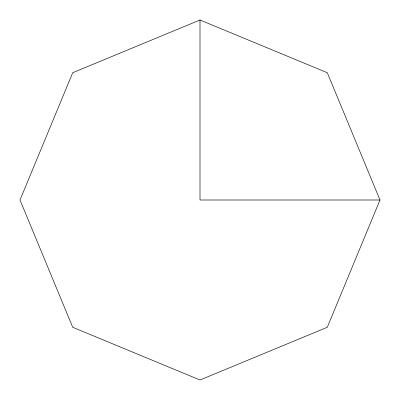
<?xml version="1.0" encoding="UTF-8"?>
<svg xmlns="http://www.w3.org/2000/svg" width="400" height="400" viewBox="0 0 400 400"><rect width="100%" height="100%" fill="white"/><g stroke="black" fill="none" stroke-linecap="round" stroke-linejoin="round"><path stroke-width="0.6" d="M380 200L327.28 327.28L200 380L72.72 327.28L20 200L72.72 72.72L200 20L327.28 72.72L380 200L200 200L200 20"/></g></svg>
